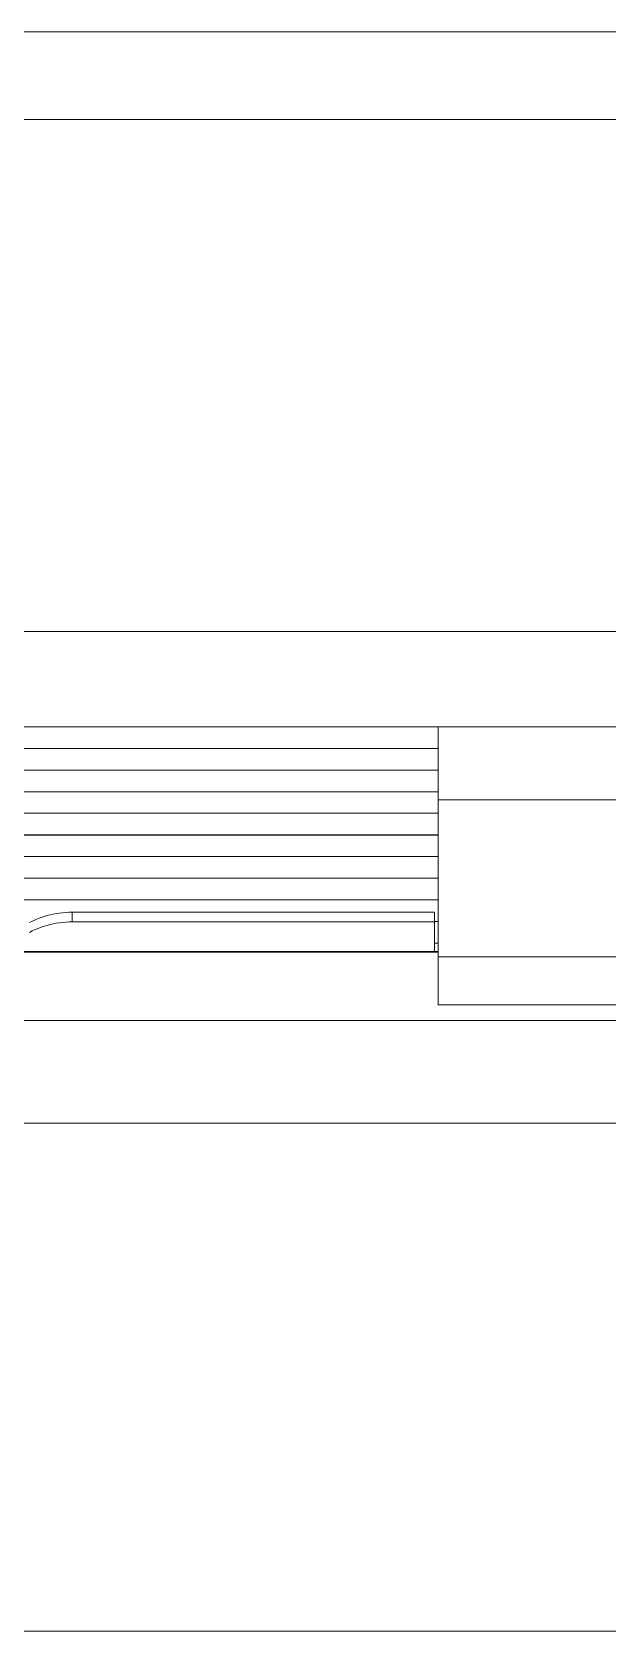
# Model space of a CAD drawing. Header units: inches. Extents: x -16 to 183, y -17 to 123.
# Drawn here: x 59.553 to 60.792, y 119.691 to 123.131 of the extents above; entities that cross this region are included whole.
import ezdxf

# ---------------------------------------------------------------- set-up
doc = ezdxf.new("R2010")
doc.units = ezdxf.units.IN
doc.layers.add('ZANO_R', color=7, linetype='Continuous', lineweight=0)

msp = doc.modelspace()

# ---------------------------------------------------------------- linework, layer by layer
at = {"layer": 'ZANO_R'}
for p, q in [((-7.48676, 123.13141), (62.98564, 123.13141)), ((62.98564, 122.94287), (-7.48676, 122.94287)), ((-7.48676, 121.84149), (62.98564, 121.84149)), ((62.98564, 121.6365), (-7.48676, 121.6365)), ((60.42659, 121.47913), (60.42659, 121.63647)), ((27.94629, 121.58995), (60.42659, 121.58995)), ((60.42659, 121.58978), (27.94629, 121.58978)), ((60.42659, 121.5434), (27.94629, 121.5434)), ((27.94629, 121.49686), (60.42659, 121.49686)), ((60.42659, 121.49668), (27.94629, 121.49668)), ((60.42659, 121.45031), (27.94629, 121.45031)), ((60.42659, 121.47913), (60.82029, 121.47913)), ((60.42659, 121.14137), (60.42659, 121.47913)), ((27.94629, 121.40376), (60.42659, 121.40376)), ((60.42659, 121.40358), (27.94629, 121.40358)), ((60.42659, 121.35721), (27.94629, 121.35721)), ((27.94629, 121.31066), (60.42659, 121.31066)), ((60.42659, 121.31048), (27.94629, 121.31048)), ((60.42659, 121.26411), (27.94629, 121.26411)), ((59.54779, 121.21518), (59.55386, 121.21821)), ((59.55386, 121.21821), (59.56003, 121.22103)), ((59.56003, 121.22103), (59.5663, 121.22363)), ((59.5663, 121.22363), (59.57265, 121.22602)), ((59.57265, 121.22602), (59.57908, 121.22819)), ((59.57898, 121.20721), (59.58549, 121.20916)), ((59.57908, 121.22819), (59.58558, 121.23014)), ((59.58549, 121.20916), (59.59207, 121.21089)), ((59.58558, 121.23014), (59.59214, 121.23186)), ((59.59207, 121.21089), (59.59869, 121.21239)), ((59.59214, 121.23186), (59.59876, 121.23335)), ((59.59869, 121.21239), (59.60537, 121.21366)), ((59.59876, 121.23335), (59.60542, 121.23462)), ((59.60537, 121.21366), (59.61209, 121.2147)), ((59.60542, 121.23462), (59.61213, 121.23566)), ((59.61209, 121.2147), (59.61883, 121.21551)), ((59.61213, 121.23566), (59.61887, 121.23647)), ((59.61883, 121.21551), (59.62561, 121.21609)), ((59.61887, 121.23647), (59.62563, 121.23704)), ((59.62561, 121.21609), (59.63239, 121.21644)), ((59.62563, 121.23704), (59.6324, 121.23738)), ((59.63239, 121.21644), (59.63919, 121.21655)), ((59.6324, 121.23738), (59.63919, 121.23749)), ((59.63919, 121.21655), (59.63919, 121.23749)), ((59.63919, 121.23749), (60.41872, 121.23749)), ((59.63919, 121.21655), (60.41872, 121.21655)), ((60.41872, 121.21655), (60.41872, 121.23749)), ((60.41872, 121.21756), (60.42659, 121.21756)), ((60.42659, 121.21738), (60.41872, 121.21738)), ((60.41872, 121.21655), (60.41872, 121.1531)), ((59.54765, 121.19416), (59.55373, 121.1972)), ((59.55373, 121.1972), (59.55991, 121.20002)), ((59.55991, 121.20002), (59.56618, 121.20264)), ((59.56618, 121.20264), (59.57254, 121.20503)), ((59.57254, 121.20503), (59.57898, 121.20721)), ((27.94629, 121.1531), (60.42659, 121.1531)), ((60.42659, 121.15135), (27.94629, 121.15135)), ((60.42659, 121.17101), (60.41872, 121.17101)), ((60.42659, 121.14137), (60.42659, 121.06281)), ((60.82029, 121.14137), (60.42659, 121.14137)), ((60.42659, 121.03864), (60.42659, 121.06281)), ((60.42659, 121.03864), (60.42659, 121.03843)), ((60.42659, 121.03843), (60.42659, 121.0385)), ((60.42659, 121.03843), (60.42659, 121.03842)), ((60.42659, 121.03842), (60.42659, 121.03843)), ((60.82029, 121.03842), (60.42659, 121.03842)), ((60.42659, 121.03842), (60.42659, 121.03842)), ((60.42659, 121.03842), (60.42659, 121.03842)), ((60.42659, 121.03842), (60.42659, 121.03842)), ((60.42659, 121.03842), (60.42659, 121.03842)), ((-7.48676, 121.00475), (62.98564, 121.00475)), ((62.98564, 120.78348), (-7.48676, 120.78348)), ((-7.48676, 119.6909), (62.98564, 119.6909))]:
    msp.add_line(p, q, dxfattribs=at)

doc.saveas('drawing.dxf')
